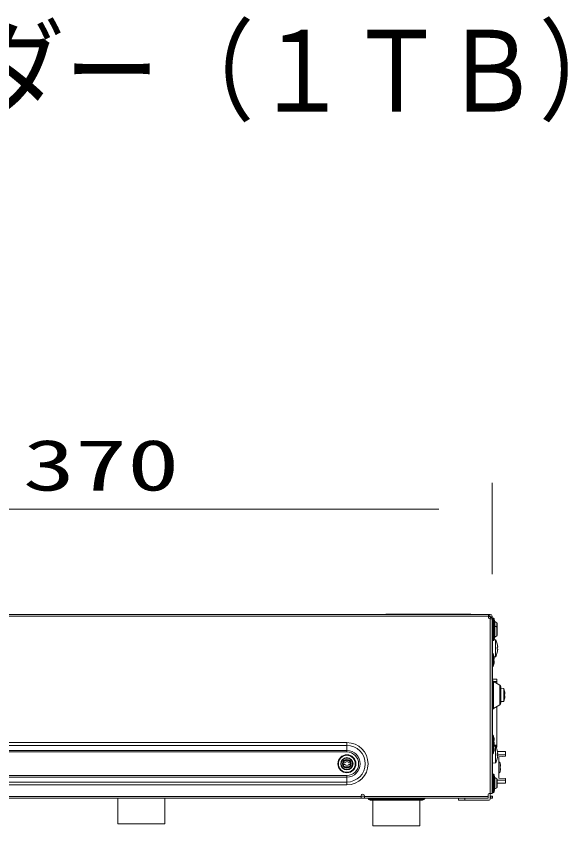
# Model space of a CAD drawing. Units: millimetres on the paper. Extents: x -62 to 65, y -59 to 59.
# Drawn here: x 24.7 to 50.65, y 21.29 to 59.41 of the extents above; entities that cross this region are included whole.
import ezdxf
from ezdxf.enums import TextEntityAlignment as Align

# ---------------------------------------------------------------- set-up
doc = ezdxf.new("R2010")
doc.units = ezdxf.units.MM
doc.layers.add('0-0_MOJI1', color=7, linetype='Continuous')
doc.layers.add('0-2_GAIKEI', color=4, linetype='Continuous', lineweight=9)
doc.layers.add('0-4_SUNPO', color=7, linetype='Continuous', lineweight=9)
doc.styles.add('ＭＳ ゴシック', font='')
doc.styles.get('ＭＳ ゴシック').set_extended_font_data('MS Gothic')

msp = doc.modelspace()

# ---------------------------------------------------------------- linework, layer by layer
at = {"layer": '0-2_GAIKEI', "color": 7}
for p, q in [((47.004, 31.244), (14.949, 31.244)), ((47.084, 22.814), (47.084, 31.164)), ((45.504, 22.594), (15.007, 22.594)), ((29.484, 21.394), (29.484, 22.594)), ((31.684, 21.394), (31.684, 22.594)), ((41.484, 21.294), (41.484, 22.494)), ((43.684, 21.294), (43.684, 22.494)), ((47.004, 22.814), (47.004, 22.594)), ((47.084, 22.814), (47.004, 22.814)), ((31.684, 21.394), (29.484, 21.394)), ((43.684, 21.294), (41.484, 21.294))]:
    msp.add_line(p, q, dxfattribs=at)
at = {"layer": '0-2_GAIKEI'}
for p, q in [((15.031, 31.164), (47.004, 31.164)), ((42.084, 31.252), (46.084, 31.252)), ((42.084, 31.252), (42.084, 31.244)), ((42.284, 31.252), (42.284, 31.244)), ((45.884, 31.252), (45.884, 31.244)), ((46.084, 31.252), (46.084, 31.244)), ((46.924, 31.244), (46.924, 31.094)), ((47.004, 31.144), (46.964, 31.144)), ((46.974, 31.244), (46.974, 31.164)), ((46.974, 31.044), (47.084, 31.044)), ((47.004, 22.814), (47.004, 31.164)), ((47.084, 31.136), (47.004, 31.136)), ((47.084, 31.1), (47.004, 31.1)), ((47.113, 31.069), (47.154, 31.069)), ((47.113, 30.019), (47.113, 31.069)), ((47.154, 30.019), (47.154, 31.069)), ((47.195, 30.934), (47.183, 31.042)), ((47.183, 30.046), (47.183, 31.042)), ((47.195, 30.155), (47.195, 30.934)), ((47.209, 30.177), (47.209, 30.912)), ((47.304, 30.853), (47.209, 30.912)), ((47.113, 30.869), (47.154, 30.869)), ((47.195, 30.734), (47.183, 30.842)), ((47.304, 30.653), (47.209, 30.712)), ((47.304, 30.853), (47.304, 30.235)), ((47.319, 30.827), (47.319, 30.261)), ((47.195, 30.155), (47.183, 30.046)), ((47.195, 30.155), (47.185, 30.062)), ((47.304, 30.235), (47.209, 30.177)), ((47.319, 30.46), (47.319, 30.461)), ((47.104, 30.021), (47.104, 29.4)), ((47.113, 30.019), (47.154, 30.019)), ((47.254, 30.056), (47.185, 30.062)), ((47.254, 29.252), (47.254, 30.056)), ((47.33, 29.854), (47.328, 29.854)), ((47.134, 29.398), (47.084, 29.402)), ((47.134, 28.791), (47.134, 29.398)), ((47.351, 29.704), (47.328, 29.704)), ((47.328, 29.604), (47.351, 29.604)), ((47.328, 29.454), (47.33, 29.454)), ((47.172, 29.279), (47.171, 29.279)), ((47.188, 29.134), (47.171, 29.134)), ((47.188, 29.054), (47.171, 29.054)), ((47.254, 29.252), (47.178, 29.246)), ((47.134, 28.791), (47.084, 28.786)), ((47.104, 28.788), (47.104, 25.285)), ((47.172, 28.909), (47.171, 28.909)), ((47.084, 28.304), (47.104, 28.304)), ((47.104, 28.554), (47.104, 28.558)), ((47.104, 28.554), (47.104, 28.557)), ((47.104, 28.554), (47.104, 28.551)), ((47.104, 28.554), (47.104, 28.551)), ((47.104, 28.194), (47.304, 28.194)), ((47.145, 28.094), (47.304, 28.094)), ((47.454, 27.916), (47.154, 28.089)), ((47.154, 28.089), (47.154, 26.819)), ((47.304, 28.194), (47.304, 28.002)), ((47.454, 27.916), (47.454, 26.993)), ((47.504, 27.829), (47.504, 27.079)), ((47.634, 27.758), (47.504, 27.769)), ((47.634, 27.151), (47.634, 27.758)), ((47.672, 27.639), (47.671, 27.639)), ((47.688, 27.494), (47.671, 27.494)), ((47.084, 27.204), (47.104, 27.204)), ((47.634, 27.151), (47.504, 27.139)), ((47.688, 27.414), (47.671, 27.414)), ((47.672, 27.269), (47.671, 27.269)), ((47.454, 26.993), (47.154, 26.819)), ((47.304, 24.994), (47.304, 26.906)), ((47.084, 26.504), (47.104, 26.504)), ((47.084, 26.304), (47.104, 26.304)), ((47.134, 25.568), (47.104, 25.57)), ((47.134, 25.568), (47.134, 25.283)), ((18.984, 25.209), (40.254, 25.209)), ((47.134, 25.283), (47.084, 25.287)), ((47.134, 24.676), (47.134, 25.283)), ((47.172, 25.449), (47.171, 25.449)), ((47.188, 25.304), (47.171, 25.304)), ((47.188, 25.224), (47.171, 25.224)), ((47.172, 25.164), (47.171, 25.164)), ((18.984, 25.075), (40.254, 25.075)), ((40.254, 24.77), (40.254, 24.844)), ((47.188, 25.019), (47.171, 25.019)), ((47.188, 24.939), (47.171, 24.939)), ((47.172, 24.794), (47.171, 24.794)), ((47.188, 25.094), (47.304, 25.094)), ((47.254, 25.056), (47.188, 25.062)), ((47.254, 24.252), (47.254, 25.056)), ((47.283, 24.994), (47.304, 24.994)), ((47.33, 24.854), (47.328, 24.854)), ((47.341, 24.789), (47.724, 24.789)), ((18.984, 24.77), (40.254, 24.77)), ((47.134, 24.676), (47.084, 24.671)), ((47.104, 24.673), (47.104, 23.804)), ((47.351, 24.704), (47.328, 24.704)), ((47.328, 24.604), (47.351, 24.604)), ((47.328, 24.454), (47.33, 24.454)), ((47.33, 24.639), (47.724, 24.639)), ((47.404, 24.544), (47.404, 23.544)), ((40.164, 24.254), (40.079, 24.254)), ((40.079, 24.174), (40.079, 24.254)), ((40.079, 24.174), (40.164, 24.174)), ((40.294, 24.389), (40.214, 24.389)), ((40.214, 24.304), (40.214, 24.389)), ((40.214, 24.039), (40.214, 24.124)), ((40.214, 24.039), (40.294, 24.039)), ((40.294, 24.389), (40.294, 24.304)), ((40.294, 24.124), (40.294, 24.039)), ((40.429, 24.254), (40.344, 24.254)), ((40.344, 24.174), (40.429, 24.174)), ((40.429, 24.254), (40.429, 24.174)), ((47.254, 24.252), (47.104, 24.239)), ((47.463, 23.84), (47.463, 24.248)), ((47.468, 24.224), (47.47, 24.224)), ((47.468, 24.094), (47.49, 24.094)), ((40.254, 23.659), (18.984, 23.659)), ((40.254, 23.22), (40.254, 23.659)), ((47.084, 24.004), (47.104, 24.004)), ((47.084, 23.804), (47.104, 23.804)), ((47.113, 22.869), (47.113, 23.719)), ((47.113, 23.719), (47.154, 23.719)), ((47.154, 22.869), (47.154, 23.719)), ((47.183, 22.896), (47.183, 23.692)), ((47.195, 23.584), (47.183, 23.692)), ((47.49, 23.994), (47.468, 23.994)), ((47.47, 23.864), (47.468, 23.864)), ((40.254, 23.584), (18.984, 23.584)), ((40.254, 23.354), (18.984, 23.354)), ((47.195, 23.005), (47.195, 23.584)), ((47.209, 23.027), (47.209, 23.562)), ((47.304, 23.503), (47.209, 23.562)), ((47.304, 23.085), (47.304, 23.503)), ((47.319, 23.111), (47.319, 23.477)), ((47.319, 23.449), (47.724, 23.449)), ((47.404, 23.544), (47.724, 23.516)), ((40.254, 23.22), (18.984, 23.22)), ((47.113, 22.869), (47.154, 22.869)), ((47.134, 22.841), (47.134, 22.869)), ((47.195, 23.005), (47.183, 22.896)), ((47.304, 23.085), (47.209, 23.027)), ((15.244, 22.674), (40.924, 22.674)), ((40.924, 22.704), (40.924, 22.594)), ((40.924, 22.694), (41.084, 22.694)), ((41.084, 22.704), (41.084, 22.594)), ((46.904, 22.679), (41.084, 22.679)), ((41.294, 22.538), (41.251, 22.572)), ((43.916, 22.572), (41.251, 22.572)), ((43.874, 22.538), (41.294, 22.538)), ((43.749, 22.494), (41.419, 22.494)), ((43.874, 22.538), (43.916, 22.572)), ((46.904, 22.594), (45.504, 22.594)), ((45.804, 22.594), (45.804, 22.494)), ((46.904, 22.764), (46.904, 22.594)), ((47.004, 22.814), (46.954, 22.814)), ((47.104, 22.694), (47.004, 22.694)), ((47.104, 22.594), (47.004, 22.594)), ((47.024, 22.594), (47.024, 22.694)), ((47.134, 22.841), (47.084, 22.836)), ((47.104, 22.594), (47.104, 22.694))]:
    msp.add_line(p, q, dxfattribs=at)
for points in [[(18.984, 24.844), (40.254, 24.844), (40.254, 25.209)], [(47.404, 24.544), (47.724, 24.572), (47.724, 24.789)], [(47.104, 23.804), (47.104, 23.754), (47.084, 23.754)], [(47.319, 23.299), (47.724, 23.299), (47.724, 23.516)]]:
    msp.add_lwpolyline(points, dxfattribs=at)
at = {"layer": '0-2_GAIKEI', "color": 7}
msp.add_lwpolyline([(45.504, 22.594), (45.504, 22.494), (46.904, 22.494)], dxfattribs=at)
at = {"layer": '0-2_GAIKEI'}
for radius in [0.425, 0.398, 0.29, 0.267, 0.209, 0.183]:
    msp.add_circle((40.254, 24.214), radius, dxfattribs=at)
for centre, radius, start, end in [((46.904, 31.064), 0.1, 0, 78.4632), ((46.974, 31.094), 0.05, 180, 270), ((47.113, 31.039), 0.03, 90, 174.929), ((47.113, 31.039), 0.03, 90, 174.6598), ((47.154, 31.039), 0.03, 6.0339, 90), ((47.225, 30.937), 0.03, 186.0339, 238.438), ((47.113, 30.839), 0.03, 90, 174.4282), ((47.154, 30.839), 0.03, 6.0339, 90), ((47.225, 30.737), 0.03, 186.0339, 238.438), ((47.289, 30.827), 0.03, 0, 58.438), ((47.289, 30.627), 0.03, 0, 58.438), ((47.225, 30.151), 0.03, 121.562, 173.9661), ((47.289, 30.261), 0.03, 301.562, 0), ((47.113, 30.049), 0.03, 185.5538, 270), ((47.154, 30.049), 0.03, 270, 353.9661), ((46.496, 29.654), 0.858, 13.4873, 27.9465), ((46.496, 29.654), 0.856, 3.3484, 13.5107), ((46.395, 29.094), 0.798, 13.4007, 22.3565), ((46.496, 29.654), 0.858, 332.0535, 346.5127), ((46.496, 29.654), 0.834, 356.5624, 3.4376), ((46.496, 29.654), 0.856, 346.4893, 356.6516), ((46.395, 29.094), 0.797, 7.6879, 13.4176), ((46.395, 29.094), 0.797, 6.4829, 13.4176), ((46.395, 29.094), 0.777, 357.0474, 2.9523), ((46.395, 29.094), 0.797, 346.5824, 353.5171), ((46.395, 29.094), 0.797, 346.5824, 352.2473), ((47.187, 29.136), 0.0014, 270, 0), ((47.186, 29.052), 0.0024, 0, 63.2808), ((47.187, 29.053), 0.0014, 0, 90), ((46.753, 29.135), 0.437, 5.0882, 6.477), ((47.179, 29.139), 0.0098, 338.1276, 350.2816), ((47.179, 29.05), 0.0098, 9.7184, 21.8724), ((46.753, 29.054), 0.437, 353.523, 354.9118), ((46.804, 29.139), 0.386, 4.0389, 5.1105), ((46.857, 29.143), 0.333, 3.0714, 4.0339), ((47.017, 29.149), 0.172, 0, 1.118), ((47.095, 29.148), 0.0945, 356.7352, 358.5207), ((47.131, 29.146), 0.0583, 354.1232, 356.8129), ((47.161, 29.143), 0.0285, 349.2581, 354.3379), ((47.161, 29.046), 0.0285, 5.6621, 10.7419), ((47.131, 29.043), 0.0583, 3.1871, 5.8768), ((47.095, 29.041), 0.0945, 1.4793, 3.2648), ((47.017, 29.04), 0.172, 358.882, 0), ((46.857, 29.045), 0.333, 355.9661, 356.9286), ((46.804, 29.049), 0.386, 354.8895, 355.9611), ((46.909, 29.146), 0.281, 2.1301, 3.0746), ((46.966, 29.148), 0.224, 1.1076, 2.1353), ((47.061, 29.149), 0.129, 358.4982, 0), ((47.061, 29.04), 0.129, 0, 1.5018), ((46.966, 29.041), 0.224, 357.8647, 358.8924), ((46.909, 29.043), 0.281, 356.9254, 357.8699), ((46.395, 29.094), 0.798, 337.6435, 346.5993), ((47.204, 28.176), 0.1, 180, 240), ((47.404, 27.829), 0.1, 0, 60), ((46.895, 27.454), 0.798, 13.4007, 22.3565), ((46.895, 27.454), 0.797, 6.4829, 13.4176), ((46.895, 27.454), 0.777, 357.0474, 2.9523), ((47.687, 27.496), 0.0014, 270, 0), ((47.253, 27.495), 0.437, 5.0882, 6.477), ((47.679, 27.499), 0.0098, 338.1276, 350.2816), ((47.304, 27.499), 0.386, 4.0389, 5.1105), ((47.357, 27.503), 0.333, 3.0714, 4.0339), ((47.517, 27.509), 0.172, 0, 1.118), ((47.595, 27.508), 0.0945, 356.7352, 358.5207), ((47.631, 27.506), 0.0583, 354.1232, 356.8129), ((47.661, 27.503), 0.0285, 349.2581, 354.3379), ((47.409, 27.506), 0.281, 2.1301, 3.0746), ((47.466, 27.508), 0.224, 1.1076, 2.1353), ((47.561, 27.509), 0.129, 358.4982, 0), ((47.404, 27.079), 0.1, 300, 0), ((46.895, 27.454), 0.798, 337.6435, 346.5993), ((46.895, 27.454), 0.797, 346.5824, 353.5171), ((46.895, 27.454), 0.797, 346.5824, 352.2473), ((47.686, 27.412), 0.0024, 0, 63.2808), ((47.687, 27.413), 0.0014, 0, 90), ((47.679, 27.41), 0.0098, 9.7184, 21.8724), ((47.253, 27.414), 0.437, 353.523, 354.9118), ((47.661, 27.406), 0.0285, 5.6621, 10.7419), ((47.631, 27.403), 0.0583, 3.1871, 5.8768), ((47.595, 27.401), 0.0945, 1.4793, 3.2648), ((47.517, 27.4), 0.172, 358.882, 0), ((47.357, 27.405), 0.333, 355.9661, 356.9286), ((47.304, 27.409), 0.386, 354.8895, 355.9611), ((47.561, 27.4), 0.129, 0, 1.5018), ((47.466, 27.401), 0.224, 357.8647, 358.8924), ((47.409, 27.403), 0.281, 356.9254, 357.8699), ((47.204, 26.733), 0.1, 120, 180), ((46.395, 25.264), 0.798, 13.4007, 22.3565), ((40.254, 24.214), 0.995, 270, 90), ((46.395, 24.979), 0.798, 13.4007, 22.3565), ((46.395, 25.264), 0.797, 6.4829, 13.4176), ((46.395, 25.264), 0.777, 357.0474, 2.9523), ((46.395, 24.979), 0.797, 7.6879, 13.4176), ((46.395, 24.979), 0.797, 6.4829, 13.4176), ((46.396, 25.264), 0.797, 349.7029, 352.2477), ((46.396, 25.264), 0.797, 350.357, 353.5176), ((47.187, 25.306), 0.0014, 270, 0), ((47.186, 25.222), 0.0024, 0, 63.2808), ((47.187, 25.223), 0.0014, 0, 90), ((46.753, 25.305), 0.437, 5.0882, 6.477), ((47.179, 25.309), 0.0098, 338.1276, 350.2816), ((47.179, 25.22), 0.0098, 9.7184, 21.8724), ((46.753, 25.224), 0.437, 353.523, 354.9118), ((46.804, 25.309), 0.386, 4.0389, 5.1105), ((46.857, 25.313), 0.333, 3.0714, 4.0339), ((47.017, 25.319), 0.172, 0, 1.118), ((47.095, 25.318), 0.0945, 356.7352, 358.5207), ((47.131, 25.316), 0.0583, 354.1232, 356.8129), ((47.161, 25.313), 0.0285, 349.2581, 354.3379), ((47.161, 25.216), 0.0285, 5.6621, 10.7419), ((47.131, 25.213), 0.0583, 3.1871, 5.8768), ((47.095, 25.211), 0.0945, 1.4793, 3.2648), ((47.017, 25.21), 0.172, 358.882, 0), ((46.857, 25.215), 0.333, 355.9661, 356.9286), ((46.804, 25.219), 0.386, 354.8895, 355.9611), ((46.909, 25.316), 0.281, 2.1301, 3.0746), ((46.966, 25.318), 0.224, 1.1076, 2.1353), ((47.061, 25.319), 0.129, 358.4982, 0), ((47.061, 25.21), 0.129, 0, 1.5018), ((46.966, 25.211), 0.224, 357.8647, 358.8924), ((46.909, 25.213), 0.281, 356.9254, 357.8699), ((40.254, 24.214), 0.861, 270, 90), ((40.254, 24.214), 0.63, 270, 90), ((46.395, 24.979), 0.798, 337.6435, 346.5993), ((46.395, 24.979), 0.777, 357.0474, 2.9523), ((46.395, 24.979), 0.797, 346.5824, 353.5171), ((46.395, 24.979), 0.797, 346.5824, 352.2473), ((46.396, 25.009), 0.796, 6.4818, 9.2049), ((46.873, 25.06), 0.317, 0.2577, 7.0698), ((47.187, 25.021), 0.0014, 270, 0), ((47.186, 24.937), 0.0024, 0, 63.2808), ((47.187, 24.938), 0.0014, 0, 90), ((46.753, 25.02), 0.437, 5.0882, 6.477), ((46.786, 25.023), 0.404, 4.2616, 5.435), ((47.179, 25.024), 0.0098, 338.1276, 350.2816), ((47.179, 24.935), 0.0098, 9.7184, 21.8724), ((46.753, 24.939), 0.437, 353.523, 354.9118), ((46.804, 25.024), 0.386, 4.0389, 5.1105), ((46.845, 25.027), 0.345, 3.2698, 4.2642), ((46.857, 25.028), 0.333, 3.0714, 4.0339), ((46.902, 25.031), 0.288, 2.2549, 3.273), ((47.017, 25.034), 0.172, 0, 1.118), ((47.095, 25.033), 0.0945, 356.7352, 358.5207), ((47.131, 25.031), 0.0583, 354.1232, 356.8129), ((47.142, 25.03), 0.0474, 352.8442, 356.4058), ((47.161, 25.028), 0.0285, 349.2581, 354.3379), ((47.169, 25.026), 0.0204, 345.9101, 353.3022), ((47.161, 24.931), 0.0285, 5.6621, 10.7419), ((47.131, 24.928), 0.0583, 3.1871, 5.8768), ((47.095, 24.926), 0.0945, 1.4793, 3.2648), ((47.017, 24.925), 0.172, 358.882, 0), ((46.857, 24.93), 0.333, 355.9661, 356.9286), ((46.804, 24.934), 0.386, 354.8895, 355.9611), ((46.909, 25.031), 0.281, 2.1301, 3.0746), ((46.967, 25.033), 0.223, 1.1263, 2.2606), ((46.966, 25.033), 0.224, 1.1076, 2.1353), ((47.014, 25.034), 0.176, 0, 1.1273), ((47.057, 25.034), 0.133, 358.3827, 0), ((47.061, 25.034), 0.129, 358.4982, 0), ((47.104, 25.032), 0.0862, 356.2993, 358.4311), ((47.061, 24.925), 0.129, 0, 1.5018), ((46.966, 24.926), 0.224, 357.8647, 358.8924), ((46.909, 24.928), 0.281, 356.9254, 357.8699), ((46.496, 24.654), 0.858, 13.4873, 27.9465), ((46.496, 24.654), 0.856, 3.3484, 13.5107), ((40.254, 24.214), 0.555, 270, 90), ((46.496, 24.654), 0.858, 332.0535, 346.5127), ((46.496, 24.654), 0.834, 356.5624, 3.4376), ((46.496, 24.654), 0.856, 346.4893, 356.6516), ((40.164, 24.304), 0.05, 270, 0), ((40.164, 24.124), 0.05, 0, 90), ((40.344, 24.304), 0.05, 180, 270), ((40.344, 24.124), 0.05, 90, 180), ((47.368, 24.219), 0.1, 16.9578, 68.846), ((46.794, 24.044), 0.7, 14.9018, 16.9578), ((46.794, 24.044), 0.698, 4.1066, 14.9396), ((46.794, 24.044), 0.676, 355.7612, 4.2387), ((47.113, 23.689), 0.03, 90, 174.4264), ((47.154, 23.689), 0.03, 6.0339, 90), ((47.368, 23.869), 0.1, 291.154, 343.0422), ((46.794, 24.044), 0.7, 343.0422, 345.0982), ((46.794, 24.044), 0.698, 345.0604, 355.8934), ((47.225, 23.587), 0.03, 186.0339, 238.438), ((47.289, 23.477), 0.03, 0, 58.438), ((47.113, 22.899), 0.03, 185.5736, 270), ((46.395, 23.144), 0.798, 337.6435, 339.8483), ((47.154, 22.899), 0.03, 270, 353.9661), ((47.225, 23.001), 0.03, 121.562, 173.9661), ((47.289, 23.111), 0.03, 301.562, 0), ((41.004, 22.704), 0.08, 0, 180), ((41.189, 22.494), 0.1, 51.3178, 90), ((41.419, 22.694), 0.2, 231.3178, 270), ((43.749, 22.694), 0.2, 270, 308.6822), ((43.979, 22.494), 0.1, 90, 128.6822), ((46.954, 22.764), 0.05, 90, 180)]:
    msp.add_arc(centre, radius, start, end, dxfattribs=at)
at = {"layer": '0-2_GAIKEI', "color": 7}
for centre, radius, start, end in [((47.004, 31.164), 0.08, 0, 90), ((46.904, 22.594), 0.1, 270, 0)]:
    msp.add_arc(centre, radius, start, end, dxfattribs=at)
at = {"layer": '0-4_SUNPO'}
for p, q in [((47.084, 33.136), (47.084, 37.443)), ((12.584, 36.193), (44.584, 36.193))]:
    msp.add_line(p, q, dxfattribs=at)

# ---------------------------------------------------------------- texts
at = {"layer": '0-0_MOJI1', "style": 'ＭＳ ゴシック', "width": 0.85}
msp.add_text('ネットワークディスクレコーダー（１ＴＢ）', height=3.849, dxfattribs=at).set_placement((-35.5, 53.76), align=Align.BOTTOM_LEFT)
at = {"layer": '0-4_SUNPO', "style": 'ＭＳ ゴシック', "width": 1.5}
msp.add_text('370', height=2.405, dxfattribs=at).set_placement((25.012, 36.355), align=Align.BOTTOM_LEFT)

doc.saveas('drawing.dxf')
